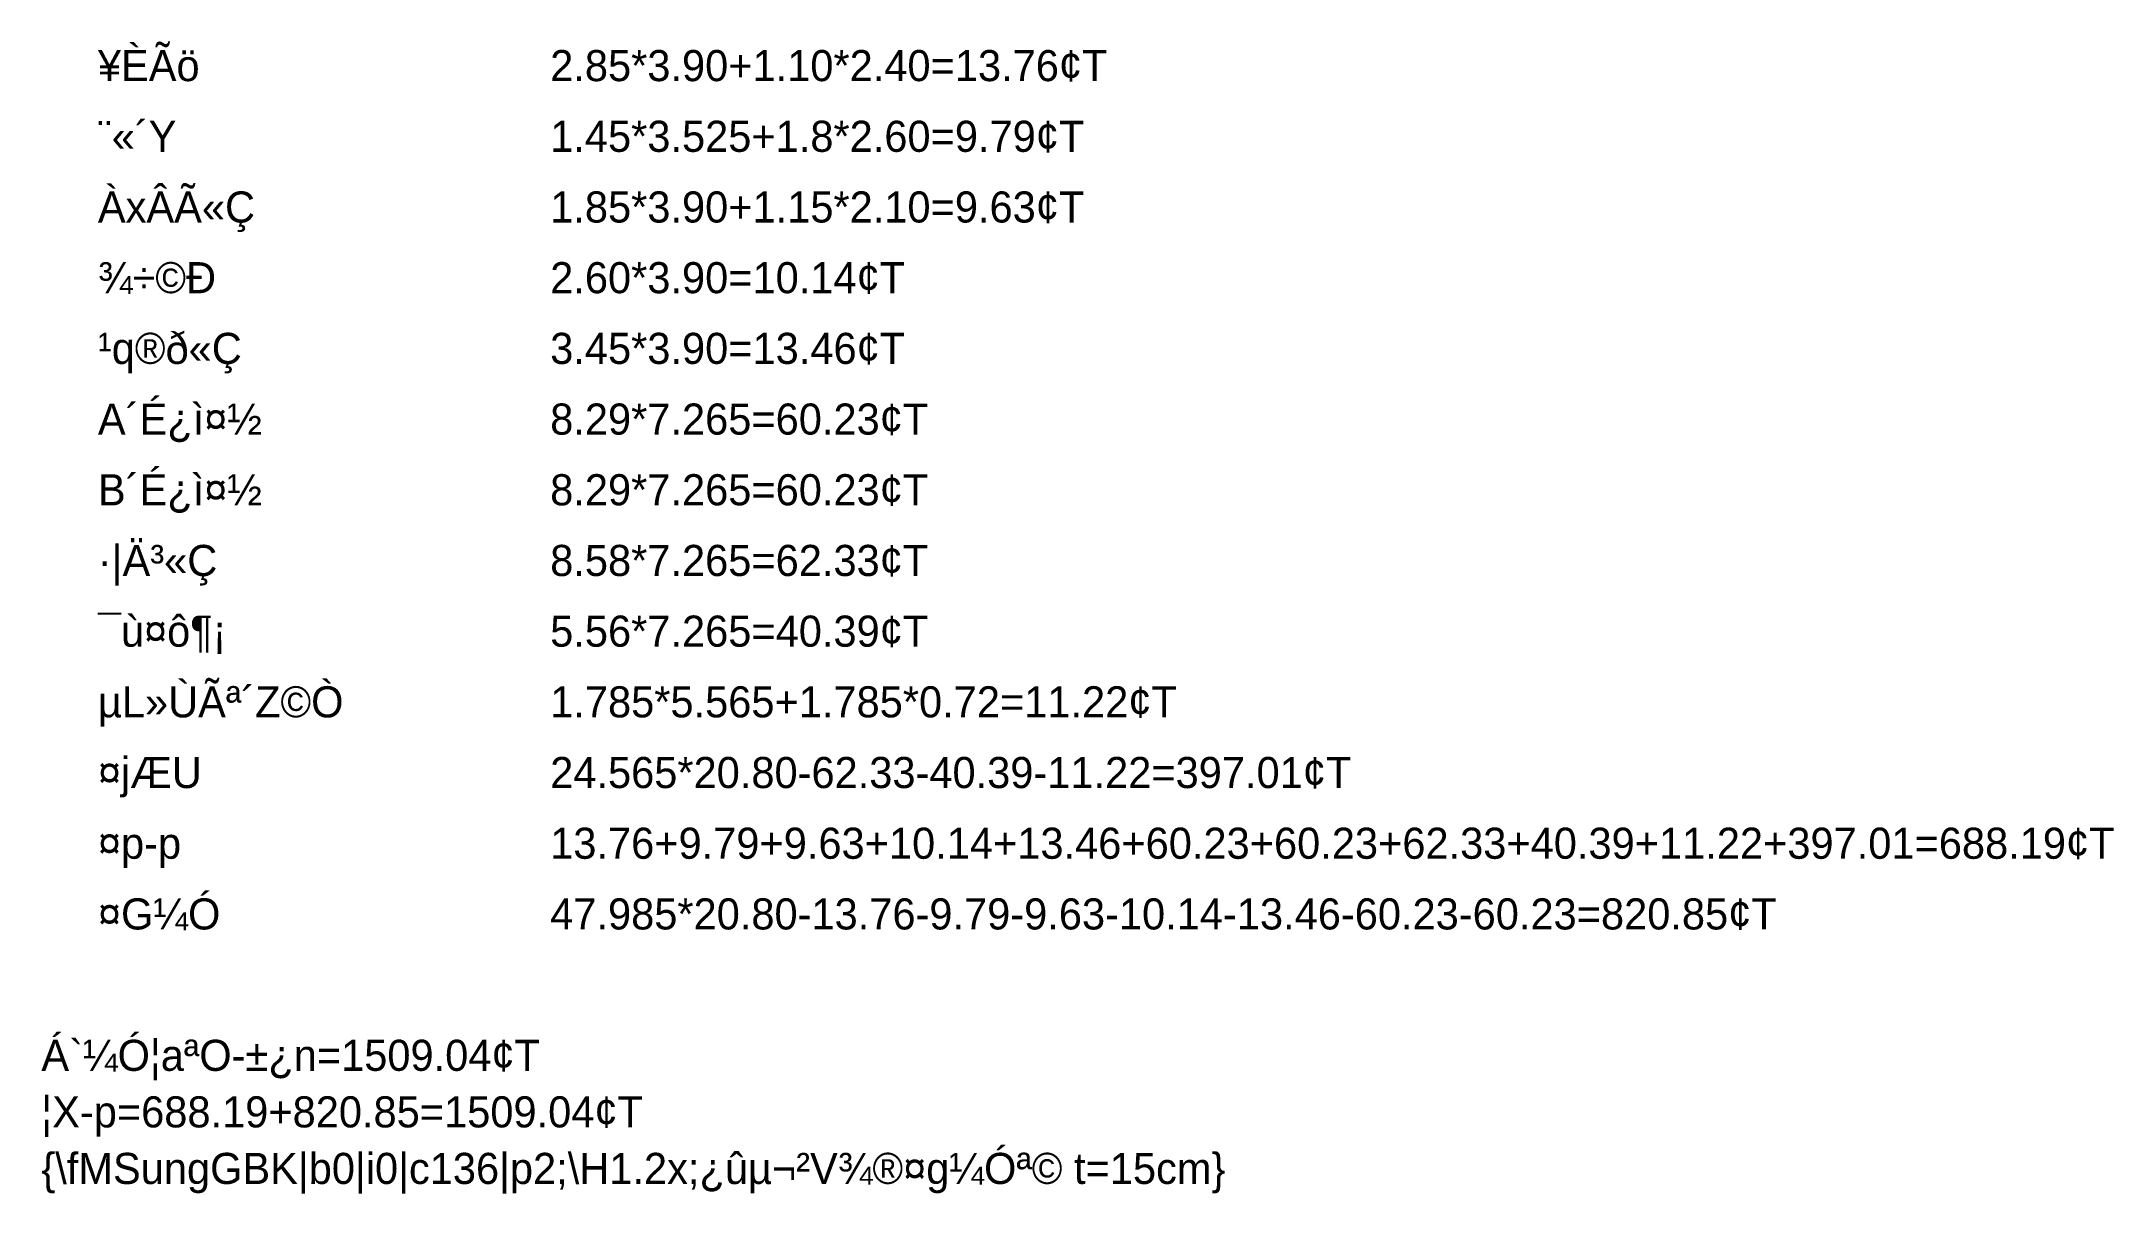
# Model space of a CAD drawing. Header units: metres. Extents: x 4 to 151, y 21 to 103.
import ezdxf

# ---------------------------------------------------------------- set-up
doc = ezdxf.new("R2010")
doc.units = ezdxf.units.M

msp = doc.modelspace()

# ---------------------------------------------------------------- texts
at = {"layer": 'CALC'}
for s, p in [('2.85*3.90+1.10*2.40=13.76¢T', (40, 100)), ('1.45*3.525+1.8*2.60=9.79¢T', (40, 95)), ('1.85*3.90+1.15*2.10=9.63¢T', (40, 90)), ('2.60*3.90=10.14¢T', (40, 85)), ('3.45*3.90=13.46¢T', (40, 80)), ('8.29*7.265=60.23¢T', (40, 75)), ('8.29*7.265=60.23¢T', (40, 70)), ('8.58*7.265=62.33¢T', (40, 65)), ('5.56*7.265=40.39¢T', (40, 60)), ('1.785*5.565+1.785*0.72=11.22¢T', (40, 55)), ('24.565*20.80-62.33-40.39-11.22=397.01¢T', (40, 50)), ('13.76+9.79+9.63+10.14+13.46+60.23+60.23+62.33+40.39+11.22+397.01=688.19¢T', (40, 45)), ('47.985*20.80-13.76-9.79-9.63-10.14-13.46-60.23-60.23=820.85¢T', (40, 40)), ('Á`¼Ó¦aªO\xad±¿n=1509.04¢T', (4, 30)), ('¦X\xadp=688.19+820.85=1509.04¢T', (4, 26))]:
    msp.add_text(s, height=2.2, dxfattribs=at).set_placement(p)
at = {"layer": 'NAME'}
for s, p in [('¥ÈÃö', (8, 100)), ('¨«´Y', (8, 95)), ('ÀxÂÃ«Ç', (8, 90)), ('¾÷©Ð', (8, 85)), ('¹q®ð«Ç', (8, 80)), ('A´É¿ì¤½', (8, 75)), ('B´É¿ì¤½', (8, 70)), ('·|Ä³«Ç', (8, 65)), ('¯ù¤ô¶¡', (8, 60)), ('µL»ÙÃª´Z©Ò', (8, 55)), ('¤jÆU', (8, 50)), ('¤p\xadp', (8, 45)), ('¤G¼Ó', (8, 40))]:
    msp.add_text(s, height=2.2, dxfattribs=at).set_placement(p)
at = {"layer": 'NOTE'}
msp.add_text('{\\fMSungGBK|b0|i0|c136|p2;\\H1.2x;¿ûµ¬²V¾®¤g¼Óª© t=15cm}', height=2.2, dxfattribs=at).set_placement((4, 22))

doc.saveas('drawing.dxf')
